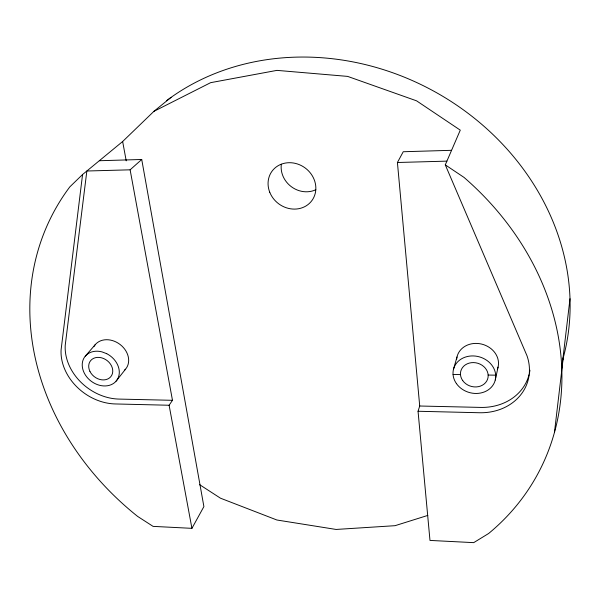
<?xml version="1.0" encoding="UTF-8"?>
<svg xmlns="http://www.w3.org/2000/svg" width="600" height="600" viewBox="0 0 600 600"><rect width="100%" height="100%" fill="white"/><g stroke="black" fill="none" stroke-linecap="round" stroke-linejoin="round"><path stroke-width="0.9" d="M561.773 368.355L570 298.71M554.445 432.502L563.25 357.765M82.56 174.532L61.088 349.89A49.043 39.345 36.6 0 0 115.26 403.95L169.11 405.248L172.477 400.312L130.125 169.822L141.727 159.48L203.895 506.588L191.925 528.345L153.075 526.373L137.632 516.412A275.175 233.062 28.7 0 1 69.847 186.847L82.56 174.532L122.648 141.517L153.907 111.345L171.067 97.373M495.263 380.032L498.06 367.103M453.397 369.638L456.998 356.978M153.907 111.345L210.638 82.665L276.952 70.373L347.64 76.395L416.565 100.83L460.275 130.148L445.29 164.873L464.01 177.398A275.175 233.062 28.7 0 1 488.618 533.505L473.707 542.64L429.982 540.42L418.05 411.263L419.715 406.013L397.418 162.495L403.237 151.74L451.575 150.308M116.1 381.165L125.483 369.233M85.275 356.175L95.242 344.647M427.822 515.408L395.055 525.683L336.097 529.447L276.892 520.005L220.485 498.195L199.59 484.658M99.323 160.733L141.727 159.48M130.125 169.822L86.85 171.007L65.22 345.36A48.69 39.172 36.6 0 0 118.965 399.082L172.477 400.312M397.418 162.495L446.895 161.137M453.06 374.475L460.485 374.595M488.153 375.053L495.69 375.173M419.715 406.013L480.6 407.415A52.815 45.623 15.7 0 0 529.043 374.745M418.05 411.263L479.385 412.74A53.227 45.877 15.8 0 0 526.95 355.65L445.29 164.873M122.648 141.517L126.218 160.845M169.11 405.248L191.925 528.345M315.803 189.743A23.895 21.668 37.4 0 1 291.397 186.75A23.895 21.668 37.4 0 1 281.332 164.243M93.847 346.688A19.5 15.683 36.6 0 1 120.218 344.587A19.5 15.683 36.6 0 1 124.328 370.403M529.935 370.215A52.815 45.623 15.7 0 1 529.463 372.96M456.645 359.332A21.15 18.27 15.7 0 1 481.748 344.115A21.15 18.27 15.7 0 1 497.31 369.375M166.485 100.725A246.99 216.09 28.7 0 1 452.482 102.368A246.99 216.09 28.7 0 1 562.748 359.587M106.718 353.678L101.933 351.862A19.852 15.855 36.5 0 0 83.49 371.332A19.852 15.855 36.5 0 0 114.165 382.972A19.852 15.855 36.5 0 0 106.718 353.678M456.465 383.64A21.57 18.525 15.9 0 0 493.403 384.51A21.57 18.525 15.9 0 0 473.22 355.928A21.57 18.525 15.9 0 0 456.465 383.64M462.72 380.61A14.003 12.023 15.9 0 0 486.69 381.112A14.003 12.023 15.9 0 0 473.535 362.587A14.003 12.023 15.9 0 0 462.72 380.61M269.745 192.225A24.765 22.275 36.9 0 0 310.695 202.072A24.765 22.275 36.9 0 0 295.425 163.403A24.765 22.275 36.9 0 0 269.745 192.225M89.91 371.325A12.893 10.297 36.5 0 0 110.708 376.793A12.893 10.297 36.5 0 0 101.58 357.817A12.893 10.297 36.5 0 0 89.91 371.325"/></g></svg>
